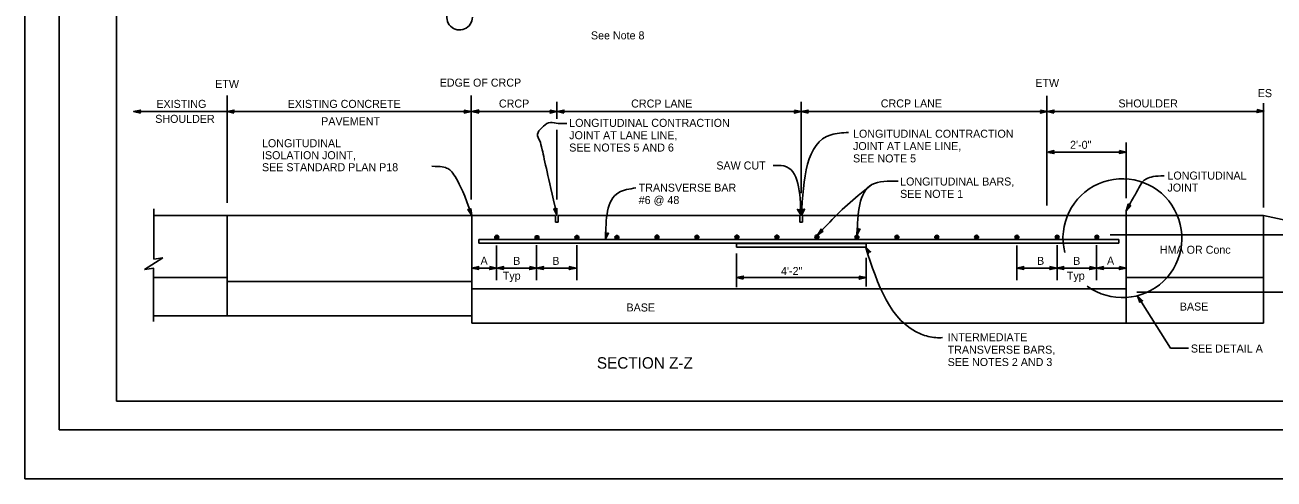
# Model space of a CAD drawing. Extents: x -893 to 867, y -474 to 712.
# Drawn here: x -893 to 199, y -474 to -77 of the extents above; entities that cross this region are included whole.
import ezdxf

# ---------------------------------------------------------------- set-up
doc = ezdxf.new("R2010")
doc.units = 0
for name, color, linetype in [('border_PLOTTING-ELEMENTS', 7, 'Continuous'), ('border_rw_22x34_Cut_Lines', 7, 'Continuous'), ('border_SHEET', 7, 'Continuous'), ('pp_PRESENTATION', 7, 'Continuous'), ('rd_PAVEMENT', 7, 'Continuous'), ('rd_PAVEMENT-anno', 7, 'Continuous'), ('STR_Reinforcement A', 7, 'Continuous'), ('STR_Reinforcement B', 7, 'Continuous'), ('STR_Reinforcement C', 7, 'Continuous')]:
    doc.layers.add(name, color=color, linetype=linetype)

msp = doc.modelspace()

# ---------------------------------------------------------------- linework, layer by layer
at = {"layer": 'border_PLOTTING-ELEMENTS'}
for points in [[(-893.5, -474), (866.5, -474), (866.5, 712), (-893.5, 712)], [(-863.5, 669), (836.5, 669), (836.5, -431), (-863.5, -431)]]:
    msp.add_lwpolyline(points, close=True, dxfattribs=at)
at = {"layer": 'border_rw_22x34_Cut_Lines'}
msp.add_lwpolyline([(-863.5, 669), (836.5, 669), (836.5, -431), (-863.5, -431)], close=True, dxfattribs=at)
at = {"layer": 'border_SHEET'}
for p, q in [((-813.5, -406), (-813.5, 644)), ((811.5, -406), (-813.5, -406))]:
    msp.add_line(p, q, dxfattribs=at)
at = {"layer": 'pp_PRESENTATION'}
for centre, radius, start, end in [((-513.2, -70), 11.2, 89.9995, 360), ((66.7, -263.4), 52, 233.5831, 193.8706)]:
    msp.add_arc(centre, radius, start, end, dxfattribs=at)
at = {"layer": 'rd_PAVEMENT'}
for p, q in [((-780.8, -237.8), (-780.8, -281.7)), ((70, -239.6), (70, -337.7)), ((-502.6, -243.5), (-780.8, -243.5)), ((-716.5, -243.3), (-716.5, -331.3)), ((-502.6, -243.5), (-502.6, -301.4)), ((-502.6, -243.5), (-429.2, -243.5)), ((-429.2, -243.5), (-429.2, -249.4)), ((-429.2, -249.4), (-427, -249.4)), ((-427, -243.5), (-427, -249.4)), ((-427, -243.5), (-215.4, -243.5)), ((-215.4, -243.5), (-215.4, -249.5)), ((-215.4, -249.5), (-213.2, -249.5)), ((-213.2, -243.5), (-213.2, -249.5)), ((-213.2, -243.5), (190, -243.5)), ((190, -243.5), (190, -337.7)), ((190, -243.5), (240.5, -254.2)), ((-772.8, -280.7), (-788.8, -290.7)), ((-780.8, -281.7), (-772.8, -280.7)), ((-788.8, -290.7), (-780.8, -289.7)), ((-780.9, -289.7), (-780.9, -336.2)), ((-780.9, -297.8), (-716.5, -297.8)), ((-716.5, -301.4), (-502.6, -301.4)), ((-502.6, -301.4), (-502.6, -337.7)), ((70, -297.7), (190, -297.7)), ((-502.6, -307.7), (70, -307.7)), ((-780.9, -331.3), (-502.6, -331.3)), ((-502.6, -337.7), (190, -337.7))]:
    msp.add_line(p, q, dxfattribs=at)
at = {"layer": 'rd_PAVEMENT-anno'}
for p, q in [((-716.5, -138.6), (-716.5, -232.6)), ((-503.1, -138.6), (-503.1, -229.6)), ((0.7, -139), (0.7, -234.9)), ((-798.4, -152.6), (-798.4, -152.6)), ((-797.8, -152.7), (33.3, -152.7)), ((-792.4, -151.3), (-792.4, -151.3)), ((-716.7, -152.6), (-716.7, -152.6)), ((-710.7, -151.3), (-710.7, -151.3)), ((-509.1, -151.3), (-509.1, -151.3)), ((-503.1, -152.7), (-503.1, -152.7)), ((-502.5, -152.5), (-502.5, -152.5)), ((-496.5, -151.2), (-496.5, -151.2)), ((-434, -151.3), (-434, -151.3)), ((-428, -144.2), (-428, -158.9)), ((-428, -152.6), (-428, -152.6)), ((-427.9, -152.7), (-427.9, -152.7)), ((-421.9, -151.3), (-421.9, -151.3)), ((-220.3, -151.3), (-220.3, -151.3)), ((-214.3, -144.2), (-214.3, -224.1)), ((-214.3, -152.7), (-214.3, -152.7)), ((-214.3, -152.7), (-214.3, -152.7)), ((-208.3, -151.3), (-208.3, -151.3)), ((-5, -151.3), (-5, -151.3)), ((0.8, -152.7), (0.8, -152.7)), ((1, -152.7), (1, -152.7)), ((2, -152.7), (190.1, -152.7)), ((6.6, -151.4), (6.6, -151.4)), ((6.8, -151.3), (6.8, -151.3)), ((106.5, -152.7), (106.5, -152.7)), ((184.5, -150.9), (184.5, -150.9)), ((190.1, -145.4), (190.1, -236.5)), ((190.5, -152.2), (190.5, -152.2)), ((-792.4, -154), (-792.4, -154)), ((-710.7, -154), (-710.7, -154)), ((-509.1, -154), (-509.1, -154)), ((-496.5, -153.9), (-496.5, -153.9)), ((-434, -154), (-434, -154)), ((-421.9, -154), (-421.9, -154)), ((-220.3, -154), (-220.3, -154)), ((-208.3, -154), (-208.3, -154)), ((-5, -154), (-5, -154)), ((6.6, -154), (6.6, -154)), ((6.8, -154), (6.8, -154)), ((184.5, -153.5), (184.5, -153.5)), ((-428, -168.5), (-428, -229.6)), ((70.1, -179.8), (70.1, -228.4)), ((1.9, -188), (70.1, -188)), ((6.7, -186.7), (6.7, -186.7)), ((6.7, -189.4), (6.7, -189.4)), ((64, -186.6), (64, -186.6)), ((64, -189.3), (64, -189.3)), ((70, -188), (70, -188)), ((-505.9, -238.2), (-505.9, -238.2)), ((-503.4, -237.3), (-503.4, -237.3)), ((-430.7, -237.7), (-430.7, -237.7)), ((-428.1, -237.2), (-428.1, -237.2)), ((-217.6, -238.2), (-217.6, -238.2)), ((-215, -237.4), (-215, -237.4)), ((-214, -237.4), (-214, -237.4)), ((-211.4, -238), (-211.4, -238)), ((70.1, -239.5), (70.1, -239.5)), ((71.8, -233.6), (71.8, -233.6)), ((74.2, -234.8), (74.2, -234.8)), ((-502.6, -243.4), (-502.6, -243.4)), ((-428.2, -243.3), (-428.2, -243.3)), ((-214.5, -243.5), (-214.5, -243.5)), ((-214.2, -243.5), (-214.2, -243.5)), ((-385.6, -258.1), (-385.6, -258.1)), ((-383, -258.8), (-383, -258.8)), ((-200.2, -260.6), (-200.2, -260.6)), ((-197, -255.4), (-197, -255.4)), ((-195.1, -257.3), (-195.1, -257.3)), ((-165.6, -260.7), (-165.6, -260.7)), ((-165.4, -254.5), (-165.4, -254.5)), ((-162.8, -255.2), (-162.8, -255.2)), ((56, -260.5), (236.9, -260.5)), ((-480.9, -269.8), (-480.9, -300)), ((-445.9, -269.4), (-445.9, -300)), ((-410.6, -269.4), (-410.6, -300)), ((-385.7, -264.3), (-385.7, -264.3)), ((-25.7, -269.8), (-25.7, -300)), ((9.5, -269.4), (9.5, -300)), ((44.1, -269.4), (44.1, -300)), ((-271, -276.8), (-271, -306.3)), ((-157.6, -280.5), (-157.6, -305.6)), ((-502.7, -289.5), (-410.6, -289.5)), ((-502.5, -289.5), (-502.5, -289.5)), ((-496.5, -288.2), (-496.5, -288.2)), ((-496.5, -290.8), (-496.5, -290.8)), ((-486.8, -288.2), (-486.8, -288.2)), ((-486.8, -290.9), (-486.8, -290.9)), ((-480.8, -289.5), (-480.8, -289.5)), ((-480.7, -289.5), (-480.7, -289.5)), ((-474.7, -288.2), (-474.7, -288.2)), ((-474.7, -290.8), (-474.7, -290.8)), ((-451.9, -288.2), (-451.9, -288.2)), ((-451.9, -290.9), (-451.9, -290.9)), ((-445.9, -289.5), (-445.9, -289.5)), ((-445.8, -289.5), (-445.8, -289.5)), ((-439.8, -288.2), (-439.8, -288.2)), ((-439.8, -290.8), (-439.8, -290.8)), ((-417.2, -288.2), (-417.2, -288.2)), ((-417.2, -290.9), (-417.2, -290.9)), ((-411.2, -289.5), (-411.2, -289.5)), ((-25.7, -289.5), (70, -289.5)), ((-25.6, -289.5), (-25.6, -289.5)), ((-19.6, -288.2), (-19.6, -288.2)), ((-19.6, -290.8), (-19.6, -290.8)), ((3.3, -288.2), (3.3, -288.2)), ((3.3, -290.9), (3.3, -290.9)), ((9.3, -289.5), (9.3, -289.5)), ((9.4, -289.5), (9.4, -289.5)), ((15.4, -288.2), (15.4, -288.2)), ((15.4, -290.8), (15.4, -290.8)), ((38.1, -288.2), (38.1, -288.2)), ((38.1, -290.9), (38.1, -290.9)), ((44.1, -289.5), (44.1, -289.5)), ((44.1, -289.5), (44.1, -289.5)), ((50.1, -288.2), (50.1, -288.2)), ((50.1, -290.8), (50.1, -290.8)), ((64, -288.2), (64, -288.2)), ((64, -290.9), (64, -290.9)), ((70, -289.5), (70, -289.5)), ((-271, -297.9), (-157.6, -297.9)), ((-271, -297.9), (-271, -297.9)), ((-265, -296.6), (-265, -296.6)), ((-265, -299.3), (-265, -299.3)), ((-163.6, -296.6), (-163.6, -296.6)), ((-163.6, -299.3), (-163.6, -299.3)), ((-157.6, -297.9), (-157.6, -297.9)), ((79.2, -310.7), (298, -310.7)), ((80, -313.7), (80, -313.7)), ((80, -313.7), (108.8, -359.6)), ((82, -319.5), (82, -319.5)), ((84.3, -318.1), (84.3, -318.1)), ((108.8, -359.6), (124.5, -359.6))]:
    msp.add_line(p, q, dxfattribs=at)
for points in [[(-792.4, -154), (-798.4, -152.6), (-792.4, -151.3), (-792.6, -151.6), (-797, -152.6), (-792.6, -153.6), (-792.8, -153.3), (-795.7, -152.6), (-792.8, -152), (-793.1, -152.4), (-794.3, -152.6), (-793, -152.9), (-793.2, -152.6), (-792.4, -151.3), (-793.2, -152.6)], [(-710.7, -154), (-716.7, -152.6), (-710.7, -151.3), (-711, -151.6), (-715.4, -152.6), (-711, -153.6), (-711.2, -153.3), (-714, -152.6), (-711.2, -152), (-711.4, -152.4), (-712.6, -152.6), (-711.4, -152.9), (-711.5, -152.6), (-710.7, -151.3), (-711.5, -152.6)], [(-509.1, -151.3), (-503.1, -152.7), (-509.1, -154), (-508.9, -153.6), (-504.5, -152.7), (-508.9, -151.7), (-508.7, -152), (-505.8, -152.7), (-508.7, -153.3), (-508.4, -152.9), (-507.2, -152.7), (-508.4, -152.4), (-508.3, -152.7), (-509.1, -154), (-508.3, -152.7)], [(-496.5, -153.9), (-502.5, -152.5), (-496.5, -151.2), (-496.7, -151.5), (-501.1, -152.5), (-496.7, -153.5), (-496.9, -153.1), (-499.8, -152.5), (-496.9, -151.9), (-497.2, -152.2), (-498.4, -152.5), (-497.2, -152.8), (-497.3, -152.5), (-496.5, -151.2), (-497.3, -152.5)], [(-434, -151.3), (-428, -152.6), (-434, -154), (-433.8, -153.6), (-429.4, -152.6), (-433.8, -151.6), (-433.6, -152), (-430.8, -152.6), (-433.6, -153.3), (-433.4, -152.9), (-432.2, -152.6), (-433.4, -152.4), (-433.2, -152.6), (-434, -154), (-433.2, -152.6)], [(-421.9, -154), (-427.9, -152.7), (-421.9, -151.3), (-422.2, -151.7), (-426.6, -152.6), (-422.2, -153.6), (-422.4, -153.3), (-425.2, -152.7), (-422.4, -152), (-422.6, -152.4), (-423.8, -152.7), (-422.6, -152.9), (-422.7, -152.7), (-421.9, -151.3), (-422.7, -152.7)], [(-220.3, -151.3), (-214.3, -152.7), (-220.3, -154), (-220, -153.6), (-215.6, -152.7), (-220, -151.7), (-219.8, -152), (-217, -152.7), (-219.8, -153.3), (-219.6, -152.9), (-218.4, -152.7), (-219.6, -152.4), (-219.5, -152.7), (-220.3, -154), (-219.5, -152.7)], [(-208.3, -154), (-214.3, -152.7), (-208.3, -151.3), (-208.5, -151.7), (-212.9, -152.7), (-208.5, -153.7), (-208.7, -153.3), (-211.6, -152.7), (-208.8, -152), (-209, -152.4), (-210.2, -152.7), (-209, -152.9), (-209.1, -152.7), (-208.3, -151.3), (-209.1, -152.7)], [(-5, -151.3), (1, -152.7), (-5, -154), (-4.8, -153.6), (-0.4, -152.7), (-4.8, -151.7), (-4.6, -152), (-1.8, -152.7), (-4.6, -153.3), (-4.4, -152.9), (-3.1, -152.7), (-4.4, -152.4), (-4.2, -152.7), (-5, -154), (-4.2, -152.7)], [(6.8, -154), (0.8, -152.7), (6.8, -151.3), (6.6, -151.7), (2.2, -152.7), (6.6, -153.6), (6.4, -153.3), (3.6, -152.7), (6.4, -152), (6.2, -152.4), (4.9, -152.7), (6.2, -152.9), (6, -152.7), (6.8, -151.3), (6, -152.7)], [(184.5, -150.9), (190.5, -152.2), (184.5, -153.5), (184.8, -153.2), (189.2, -152.2), (184.8, -151.2), (185, -151.6), (187.8, -152.2), (185, -152.8), (185.2, -152.5), (186.4, -152.2), (185.2, -151.9), (185.3, -152.2), (184.5, -153.5), (185.3, -152.2)], [(64, -186.6), (70, -188), (64, -189.3), (64.2, -188.9), (68.6, -188), (64.2, -187), (64.4, -187.3), (67.3, -188), (64.4, -188.6), (64.7, -188.2), (65.9, -188), (64.7, -187.7), (64.8, -188), (64, -189.3), (64.8, -188)], [(-503.4, -237.3), (-502.6, -243.4), (-505.9, -238.2), (-505.5, -238.3), (-503.1, -242.1), (-503.7, -237.7), (-503.9, -238), (-503.6, -240.8), (-505.1, -238.4), (-504.7, -238.5), (-504, -239.5), (-504.2, -238.3), (-504.4, -238.5), (-505.9, -238.2), (-504.4, -238.5)], [(-428.1, -237.2), (-428.2, -243.3), (-430.7, -237.7), (-430.3, -237.8), (-428.4, -241.9), (-428.4, -237.4), (-428.7, -237.7), (-428.7, -240.6), (-429.9, -238), (-429.5, -238.1), (-429, -239.2), (-429, -238), (-429.2, -238.2), (-430.7, -237.7), (-429.2, -238.2)], [(-215, -237.4), (-214.5, -243.5), (-217.6, -238.2), (-217.2, -238.3), (-214.9, -242.2), (-215.3, -237.7), (-215.6, -238), (-215.3, -240.9), (-216.8, -238.4), (-216.4, -238.5), (-215.7, -239.6), (-215.8, -238.3), (-216.1, -238.6), (-217.6, -238.2), (-216.1, -238.6)], [(-214, -237.4), (-214.2, -243.5), (-211.4, -238), (-211.8, -238.1), (-213.8, -242.2), (-213.7, -237.7), (-213.4, -237.9), (-213.5, -240.8), (-212.2, -238.3), (-212.6, -238.4), (-213.2, -239.5), (-213.1, -238.2), (-212.9, -238.5), (-211.4, -238), (-212.9, -238.5)], [(74.2, -234.8), (70.1, -239.5), (71.8, -233.6), (72, -233.9), (70.8, -238.2), (73.7, -234.8), (73.3, -234.9), (71.4, -237), (72.2, -234.3), (72.4, -234.6), (72.1, -235.8), (72.9, -234.9), (72.6, -234.9), (71.8, -233.6), (72.6, -234.9)], [(-383, -258.8), (-385.7, -264.3), (-385.6, -258.1), (-385.3, -258.4), (-385.4, -262.9), (-383.4, -258.9), (-383.8, -259), (-385, -261.6), (-385, -258.7), (-384.7, -259), (-384.7, -260.2), (-384.1, -259.1), (-384.5, -259.2), (-385.6, -258.1), (-384.5, -259.2)], [(-195.1, -257.3), (-200.2, -260.6), (-197, -255.4), (-196.9, -255.8), (-199.3, -259.6), (-195.5, -257.2), (-195.9, -257.1), (-198.3, -258.7), (-196.8, -256.2), (-196.7, -256.6), (-197.3, -257.7), (-196.3, -257), (-196.6, -256.9), (-197, -255.4), (-196.6, -256.9)], [(-162.8, -255.2), (-165.6, -260.7), (-165.4, -254.5), (-165.1, -254.8), (-165.2, -259.3), (-163.2, -255.3), (-163.6, -255.4), (-164.9, -258), (-164.8, -255.1), (-164.5, -255.4), (-164.6, -256.7), (-164, -255.5), (-164.3, -255.6), (-165.4, -254.5), (-164.3, -255.6)], [(-155.8, -276.8), (-157.8, -271.1), (-153.6, -275.3), (-154, -275.4), (-157.1, -272.2), (-155.6, -276.4), (-155.4, -276), (-156.4, -273.4), (-154.4, -275.4), (-154.8, -275.4), (-155.6, -274.5), (-155.2, -275.7), (-155.1, -275.4), (-153.6, -275.3), (-155.1, -275.4)], [(-496.5, -290.8), (-502.5, -289.5), (-496.5, -288.2), (-496.7, -288.5), (-501.1, -289.5), (-496.7, -290.5), (-497, -290.1), (-499.8, -289.5), (-497, -288.9), (-497.2, -289.2), (-498.4, -289.5), (-497.2, -289.8), (-497.3, -289.5), (-496.5, -288.2), (-497.3, -289.5)], [(-486.8, -288.2), (-480.8, -289.5), (-486.8, -290.9), (-486.6, -290.5), (-482.2, -289.5), (-486.6, -288.6), (-486.4, -288.9), (-483.6, -289.5), (-486.4, -290.2), (-486.2, -289.8), (-485, -289.5), (-486.2, -289.3), (-486, -289.5), (-486.8, -290.9), (-486, -289.5)], [(-474.7, -290.8), (-480.7, -289.5), (-474.7, -288.2), (-474.9, -288.5), (-479.3, -289.5), (-474.9, -290.5), (-475.1, -290.1), (-478, -289.5), (-475.1, -288.9), (-475.4, -289.2), (-476.6, -289.5), (-475.4, -289.8), (-475.5, -289.5), (-474.7, -288.2), (-475.5, -289.5)], [(-451.9, -288.2), (-445.9, -289.5), (-451.9, -290.9), (-451.7, -290.5), (-447.3, -289.5), (-451.7, -288.6), (-451.5, -288.9), (-448.7, -289.5), (-451.5, -290.2), (-451.3, -289.8), (-450.1, -289.5), (-451.3, -289.3), (-451.1, -289.5), (-451.9, -290.9), (-451.1, -289.5)], [(-439.8, -290.8), (-445.8, -289.5), (-439.8, -288.2), (-440, -288.5), (-444.4, -289.5), (-440, -290.5), (-440.2, -290.1), (-443, -289.5), (-440.2, -288.9), (-440.4, -289.2), (-441.6, -289.5), (-440.4, -289.8), (-440.6, -289.5), (-439.8, -288.2), (-440.6, -289.5)], [(-417.2, -288.2), (-411.2, -289.5), (-417.2, -290.9), (-417, -290.5), (-412.6, -289.5), (-417, -288.6), (-416.8, -288.9), (-414, -289.5), (-416.8, -290.2), (-416.6, -289.8), (-415.3, -289.5), (-416.6, -289.3), (-416.4, -289.5), (-417.2, -290.9), (-416.4, -289.5)], [(-19.6, -290.8), (-25.6, -289.5), (-19.6, -288.2), (-19.8, -288.5), (-24.2, -289.5), (-19.8, -290.5), (-20, -290.1), (-22.8, -289.5), (-20, -288.9), (-20.2, -289.2), (-21.4, -289.5), (-20.2, -289.8), (-20.4, -289.5), (-19.6, -288.2), (-20.4, -289.5)], [(3.3, -288.2), (9.3, -289.5), (3.3, -290.9), (3.6, -290.5), (7.9, -289.5), (3.6, -288.6), (3.8, -288.9), (6.6, -289.5), (3.8, -290.2), (4, -289.8), (5.2, -289.5), (4, -289.3), (4.1, -289.5), (3.3, -290.9), (4.1, -289.5)], [(15.4, -290.8), (9.4, -289.5), (15.4, -288.2), (15.2, -288.5), (10.8, -289.5), (15.2, -290.5), (15, -290.1), (12.2, -289.5), (15, -288.9), (14.8, -289.2), (13.6, -289.5), (14.8, -289.8), (14.6, -289.5), (15.4, -288.2), (14.6, -289.5)], [(38.1, -288.2), (44.1, -289.5), (38.1, -290.9), (38.3, -290.5), (42.7, -289.5), (38.3, -288.6), (38.6, -288.9), (41.4, -289.5), (38.6, -290.2), (38.8, -289.8), (40, -289.5), (38.8, -289.3), (38.9, -289.5), (38.1, -290.9), (38.9, -289.5)], [(50.1, -290.8), (44.1, -289.5), (50.1, -288.2), (49.9, -288.5), (45.5, -289.5), (49.9, -290.5), (49.7, -290.1), (46.9, -289.5), (49.7, -288.9), (49.5, -289.2), (48.3, -289.5), (49.5, -289.8), (49.3, -289.5), (50.1, -288.2), (49.3, -289.5)], [(64, -288.2), (70, -289.5), (64, -290.9), (64.2, -290.5), (68.6, -289.5), (64.2, -288.6), (64.4, -288.9), (67.2, -289.5), (64.4, -290.2), (64.6, -289.8), (65.8, -289.5), (64.6, -289.3), (64.8, -289.5), (64, -290.9), (64.8, -289.5)], [(-265, -299.3), (-271, -297.9), (-265, -296.6), (-265.3, -296.9), (-269.7, -297.9), (-265.3, -298.9), (-265.5, -298.5), (-268.3, -297.9), (-265.5, -297.3), (-265.7, -297.7), (-266.9, -297.9), (-265.7, -298.2), (-265.8, -297.9), (-265, -296.6), (-265.8, -297.9)], [(-163.6, -296.6), (-157.6, -297.9), (-163.6, -299.3), (-163.4, -298.9), (-159, -297.9), (-163.4, -296.9), (-163.2, -297.3), (-160.4, -297.9), (-163.2, -298.5), (-163, -298.2), (-161.8, -297.9), (-163, -297.6), (-162.8, -297.9), (-163.6, -299.3), (-162.8, -297.9)], [(82, -319.5), (80, -313.7), (84.3, -318.1), (83.9, -318.1), (80.7, -314.9), (82.2, -319.1), (82.4, -318.8), (81.4, -316.1), (83.4, -318.1), (83, -318.1), (82.2, -317.2), (82.6, -318.4), (82.7, -318.1), (84.3, -318.1), (82.7, -318.1)]]:
    msp.add_lwpolyline(points, close=True, dxfattribs=at)
for points in [[(1.9, -187.7), (6.7, -186.7), (6.5, -187), (2.1, -188), (6.5, -189), (6.3, -188.6), (3.5, -188), (6.3, -187.4), (6.1, -187.7), (4.8, -188), (6.1, -188.3), (5.9, -188), (6.7, -186.7), (5.9, -188), (6.7, -189.4), (1.9, -188.3)], [(1.9, -188.3), (1.9, -187.7)]]:
    msp.add_lwpolyline(points, dxfattribs=at)
for points in [[(-428.1, -243.3), (-432.5, -223.5), (-437, -203.7), (-441.4, -183.8), (-442.7, -178.4), (-446.5, -172.1), (-441.4, -167), (-435.5, -161), (-428.7, -163.1), (-422.1, -163.1), (-421.2, -163.1), (-420.2, -163.1), (-419.3, -163.1)], [(-502.7, -243.4), (-508.7, -225.2), (-517.1, -208.3), (-523, -201.6), (-529.2, -200.6), (-537.5, -200.5)], [(70, -239.5), (74, -232.1), (78.1, -224.7), (82.2, -217.3), (85.8, -210.7), (95.5, -208.9), (103.1, -208.9)]]:
    msp.add_open_spline(points, degree=3, dxfattribs=at)
for points in [[(-173.1, -170.9), (-188.2, -172.9), (-214.2, -243.6)], [(-239, -199.7), (-229.6, -200.2), (-214.5, -243.6)], [(-200, -260.4), (-164.6, -226), (-152.9, -216.8)], [(-165.5, -260.7), (-152.5, -216.5), (-129.6, -213.4)], [(-359, -219.4), (-374, -223.5), (-385.5, -264)], [(-157.9, -271.5), (-109.4, -347.3), (-96.6, -350.4), (-90.6, -350.4)]]:
    msp.add_spline(points, degree=3, dxfattribs=at)
at = {"layer": 'STR_Reinforcement A'}
for p, q in [((-496.4, -264.5), (-496.4, -267.7)), ((-496.4, -264.5), (63.5, -264.5)), ((-496.4, -267.7), (63.5, -267.7)), ((63.5, -267.7), (63.5, -264.5))]:
    msp.add_line(p, q, dxfattribs=at)
at = {"layer": 'STR_Reinforcement B'}
for centre, radius in [((-480.7, -262.6), 1.72), ((-480.7, -262.6), 1.29), ((-480.7, -262.6), 0.86), ((-480.7, -262.6), 0.43), ((-445.5, -262.9), 1.72), ((-445.5, -262.9), 1.29), ((-445.5, -262.9), 0.86), ((-410.6, -262.7), 1.72), ((-410.6, -262.7), 1.29), ((-410.6, -262.7), 0.86), ((-410.6, -262.7), 0.43), ((-375.6, -262.7), 1.72), ((-375.6, -262.7), 1.29), ((-375.6, -262.7), 0.86), ((-340.5, -262.4), 1.72), ((-340.5, -262.4), 1.29), ((-340.5, -262.4), 0.86), ((-340.5, -262.4), 0.43), ((-305.6, -262.5), 1.72), ((-305.6, -262.5), 1.29), ((-305.6, -262.5), 0.86), ((-305.6, -262.5), 0.43), ((-270.6, -262.4), 1.72), ((-270.6, -262.4), 1.29), ((-270.6, -262.4), 0.86), ((-270.6, -262.4), 0.43), ((-235.6, -262.4), 1.72), ((-235.6, -262.4), 1.29), ((-235.6, -262.4), 0.86), ((-235.6, -262.4), 0.43), ((-200.6, -262.3), 1.72), ((-200.6, -262.3), 1.29), ((-200.6, -262.3), 0.86), ((-200.6, -262.3), 0.43), ((-165.6, -262.5), 1.72), ((-165.6, -262.5), 1.29), ((-165.6, -262.5), 0.86), ((-165.6, -262.5), 0.43), ((-130.6, -262.5), 1.72), ((-130.6, -262.5), 1.29), ((-130.6, -262.5), 0.86), ((-130.6, -262.5), 0.43), ((-95.7, -262.5), 1.72), ((-95.7, -262.5), 1.29), ((-95.7, -262.5), 0.86), ((-95.7, -262.5), 0.43), ((-60.9, -262.5), 1.72), ((-60.9, -262.5), 1.72), ((-60.9, -262.5), 1.29), ((-60.9, -262.5), 1.29), ((-60.9, -262.5), 0.86), ((-60.9, -262.5), 0.86), ((-60.9, -262.5), 0.43), ((-60.9, -262.5), 0.43), ((-25.6, -262.5), 1.72), ((-25.6, -262.5), 1.29), ((-25.6, -262.5), 0.86), ((-25.6, -262.5), 0.43), ((9.6, -262.5), 1.72), ((9.6, -262.5), 1.29), ((9.6, -262.5), 0.86), ((9.6, -262.5), 0.43), ((44.3, -262.5), 1.72), ((44.3, -262.5), 1.29), ((44.3, -262.5), 0.86), ((44.3, -262.5), 0.43), ((-445.5, -262.9), 0.43), ((-375.6, -262.7), 0.43)]:
    msp.add_circle(centre, radius, dxfattribs=at)
at = {"layer": 'STR_Reinforcement C'}
for p, q in [((-271, -267.9), (-157.6, -267.9)), ((-271, -267.9), (-271, -271.1)), ((-271, -271.1), (-157.6, -271.1)), ((-157.6, -267.9), (-157.6, -271.1))]:
    msp.add_line(p, q, dxfattribs=at)

# ---------------------------------------------------------------- texts
at = {"layer": 'rd_PAVEMENT-anno'}
for s, height, p in [('See Note 8', 7, (-398.3, -89.5)), ('ETW', 7, (-727, -131.9)), ('EDGE OF CRCP', 7, (-530.6, -130.8)), ('ETW', 7, (-9.5, -131)), ('CRCP', 7, (-478.8, -149.1)), ('CRCP LANE', 7, (-363.1, -149.1)), ('CRCP LANE', 7, (-144.7, -149)), ('SHOULDER', 7, (63.2, -149)), ('ES', 7, (185.1, -140)), ('EXISTING', 7, (-778.5, -149.4)), ('EXISTING CONCRETE', 7, (-663.6, -149.4)), ('SHOULDER', 7, (-779.5, -162.5)), ('PAVEMENT', 7, (-634.3, -164.6)), ('LONGITUDINAL CONTRACTION', 7, (-417.3, -166)), ('JOINT AT LANE LINE,', 7, (-417.3, -176.8)), ('LONGITUDINAL CONTRACTION', 7, (-169, -175.5)), ('LONGITUDINAL', 7, (-686.1, -183.8)), ('SEE NOTES 5 AND 6', 7, (-417.3, -187.6)), ('JOINT AT LANE LINE,', 7, (-169, -186.3)), ('2\'-0"', 7, (20.9, -185.2)), ('ISOLATION JOINT,', 7, (-686.1, -194.3)), ('SAW CUT', 7, (-288.6, -203.3)), ('SEE NOTE 5', 7, (-169, -197.1)), ('SEE STANDARD PLAN P18', 7, (-686.1, -204.8)), ('LONGITUDINAL', 7, (106.1, -212.1)), ('TRANSVERSE BAR', 7, (-356.5, -222.7)), ('LONGITUDINAL BARS,', 7, (-127.8, -217.3)), ('JOINT', 7, (106.1, -222.6)), ('#6 @ 48', 7, (-356.5, -233.5)), ('SEE NOTE 1', 7, (-127.8, -228.1)), ('HMA OR Conc', 7, (99.5, -277)), ('A', 7, (-494.9, -286.6)), ('B', 7, (-466.3, -286.7)), ('B', 7, (-432.1, -286.7)), ('B', 7, (-8, -286.7)), ('B', 7, (23.6, -286.7)), ('A', 7, (53.2, -286.6)), ('Typ', 7, (-475.4, -299.7)), ('4\'-2"', 7, (-232, -295.6)), ('Typ', 7, (18.1, -299.7)), ('BASE', 7, (-367.2, -327.5)), ('BASE', 7, (116.9, -326.7)), ('INTERMEDIATE', 7, (-86.2, -353.5)), ('TRANSVERSE BARS,', 7, (-86.2, -364.4)), ('SEE DETAIL A', 7, (126.6, -363.4)), ('SECTION Z-Z', 10, (-393.1, -377.5)), ('SEE NOTES 2 AND 3', 7, (-86.2, -375.2))]:
    msp.add_text(s, height=height, dxfattribs=at).set_placement(p)

doc.saveas('drawing.dxf')
